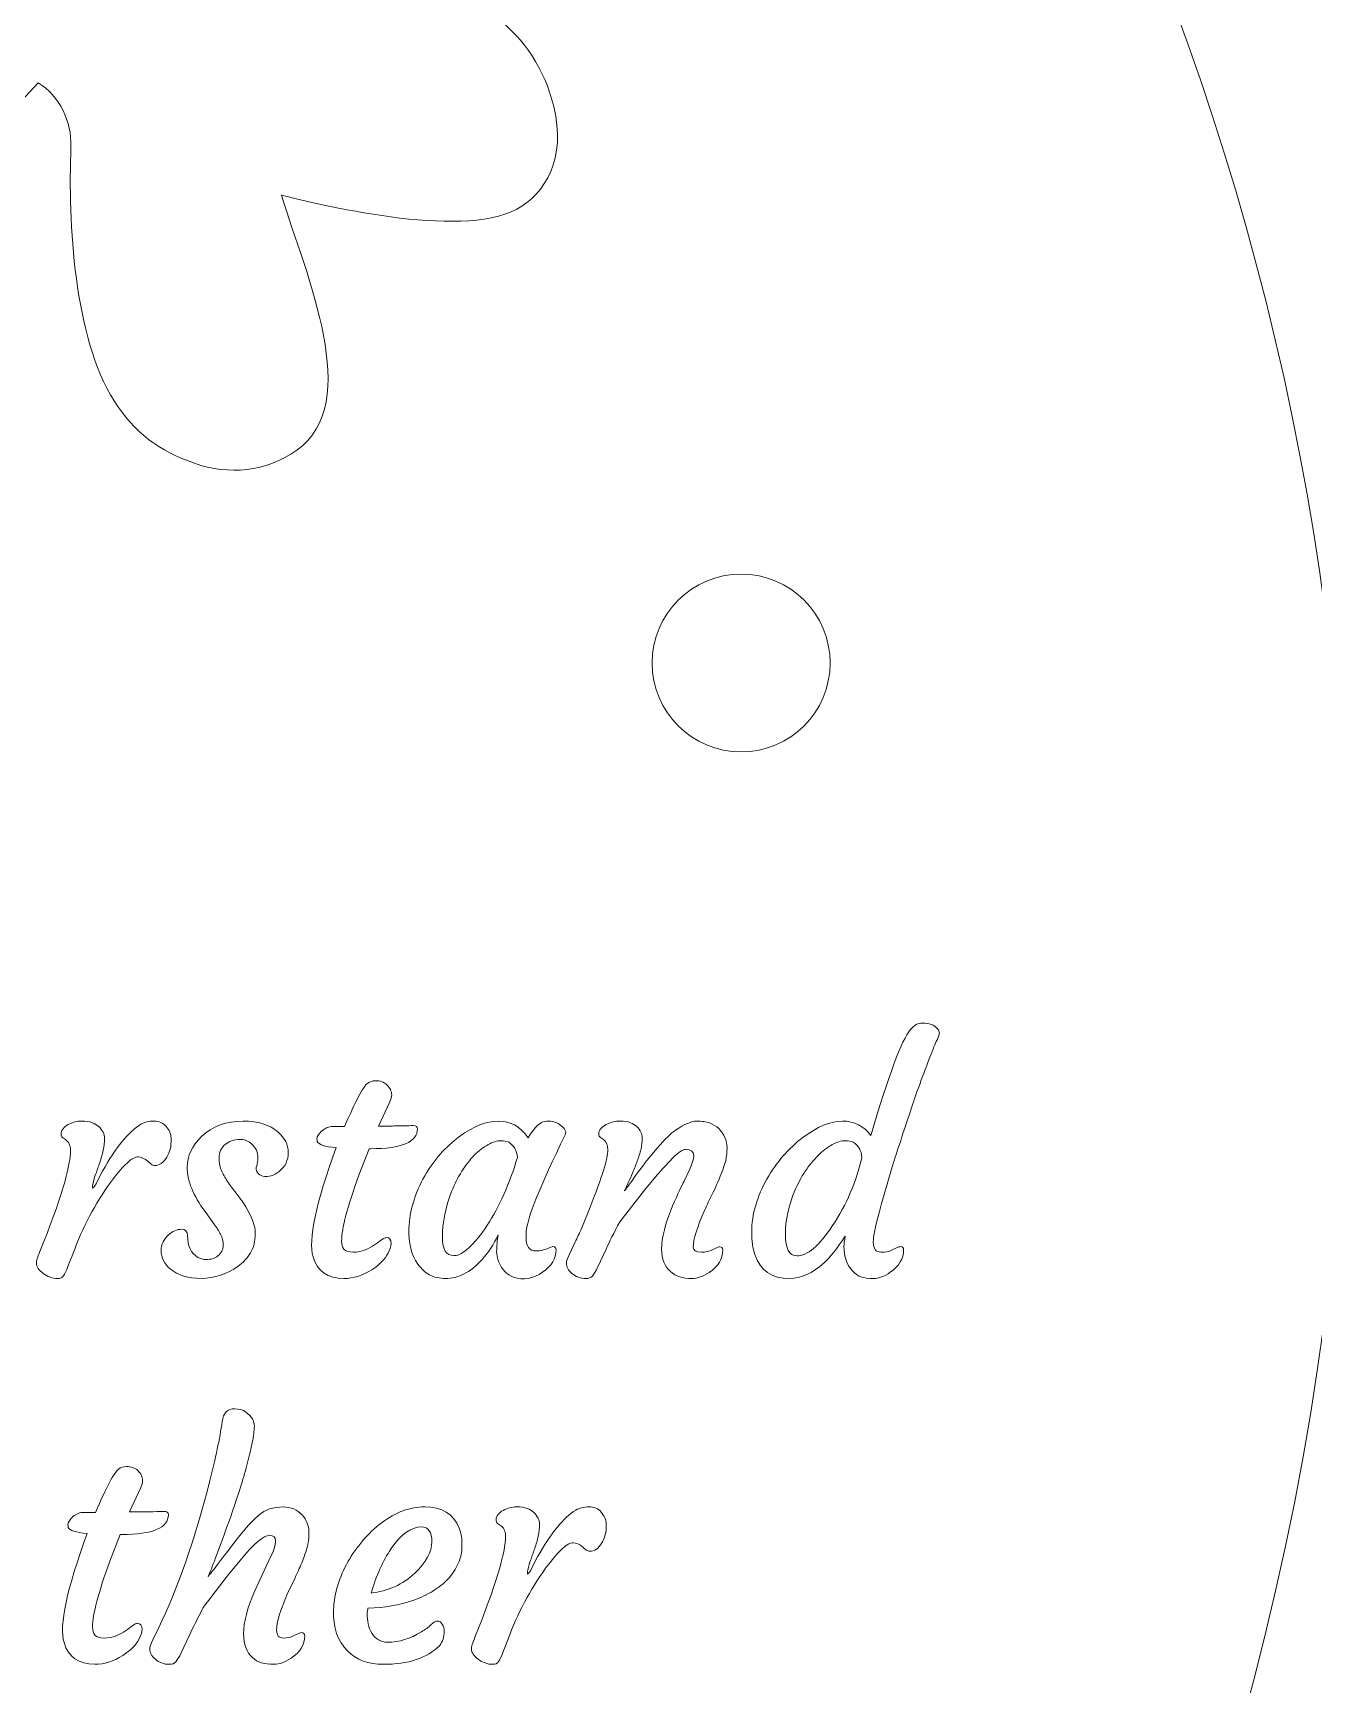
# Model space of a CAD drawing. Header units: inches. Extents: x -160 to 752, y 28 to 782.
# Drawn here: x 423.1 to 504.7, y 391.7 to 496.9 of the extents above; entities that cross this region are included whole.
import ezdxf

# ---------------------------------------------------------------- set-up
doc = ezdxf.new("R2010")
doc.units = ezdxf.units.IN
doc.header["$MEASUREMENT"] = 0
doc.layers.add('_U+0421_U+043B_U+043E_U+0439 1', color=7, linetype='Continuous')

# ---------------------------------------------------------------- blocks, each defined once
blk = doc.blocks.new('block 2')
at = {"layer": '_U+0421_U+043B_U+043E_U+0439 1', "color": 12, "lineweight": 9, "true_color": 0xe30513}
for points, knots in [([(305.09, 27.81), (184.24, 132.09), (55.29, 227.61), (-54.65, 344.61), (-130.38, 432.04), (-160.47, 554.53), (-106.38, 659.79), (-61.65, 746.82), (0.67, 769.94), (55.4, 761.15), (152.47, 745.58), (244.36, 626.03), (305, 559.17), (383.27, 640.56), (469.58, 781.89), (597.36, 753.44), (657.3, 740.1), (700.3, 699.79), (723.45, 645.65), (746.6, 591.54), (751.52, 539.49), (735.49, 482.62), (690.02, 321.27), (429.51, 136.47), (305.09, 27.81), (305.09, 27.81), (305.09, 27.81), (305.09, 27.81)], [0, 0, 0, 0, 1, 1, 1, 2, 2, 2, 3, 3, 3, 4, 4, 4, 5, 5, 5, 6, 6, 6, 7, 7, 7, 8, 8, 8, 9, 9, 9, 9]), ([(579.12, 671.93), (563.35, 665.62), (547.38, 659.03), (531.38, 646.39), (532.3, 644.66), (534.52, 644.38), (535.19, 644.39), (539.12, 644.46), (542.59, 643.97), (545.98, 643.63), (550.52, 642.98), (554.61, 640.09), (555.73, 635.53), (556.65, 631.76), (555.39, 629.45), (553.52, 628.29), (550.2, 626.23), (541.8, 629.26), (538.06, 630.66), (539.03, 625.35), (541.65, 616.89), (537.08, 614.42), (534.94, 613.26), (532.6, 613.35), (530.5, 614.37), (528.4, 615.39), (526.9, 616.82), (525.9, 618.95), (523.85, 623.29), (524.35, 630.52), (525.12, 635.36), (525.37, 636.92), (524.81, 638.65), (523.55, 639.64), (517.37, 633.8), (510.59, 626.3), (504.32, 617.9), (480.88, 586.49), (456.69, 534.63), (430.41, 501.71), (431.53, 500.11), (433.73, 499.78), (434.4, 499.87), (438.28, 500.41), (441.79, 500.35), (445.2, 500.42), (449.79, 500.32), (454.19, 497.95), (455.85, 493.55), (457.22, 489.92), (456.25, 487.47), (454.53, 486.1), (451.49, 483.65), (442.78, 485.65), (438.9, 486.59), (440.51, 481.43), (444.12, 473.35), (439.89, 470.35), (437.9, 468.94), (435.57, 468.75), (433.36, 469.51), (431.15, 470.26), (429.49, 471.5), (428.24, 473.49), (425.68, 477.56), (425.31, 484.79), (425.49, 489.69), (425.55, 491.26), (424.78, 492.92), (423.41, 493.75), (394.21, 462), (361.88, 456.55), (326.54, 457.86), (291.19, 459.16), (252.36, 466.43), (220.23, 490.95), (188.11, 515.47), (162.7, 557.24), (136.22, 588.28), (114.09, 614.22), (90.28, 633.24), (69, 643.8), (67.84, 642.22), (68.55, 640.1), (68.85, 639.5), (70.61, 635.99), (71.68, 632.65), (72.83, 629.44), (74.21, 625.07), (73.38, 620.13), (69.75, 617.15), (66.75, 614.69), (64.12, 614.83), (62.26, 616.01), (58.97, 618.11), (58.07, 626.99), (57.71, 630.97), (53.34, 627.79), (46.86, 621.78), (42.65, 624.83), (40.68, 626.26), (39.75, 628.4), (39.76, 630.74), (39.77, 633.07), (40.41, 635.05), (41.89, 636.87), (44.92, 640.59), (51.66, 643.27), (56.35, 644.67), (57.86, 645.12), (59.18, 646.38), (59.53, 647.94), (34.92, 656.84), (11.32, 654.93), (-10.35, 652.42)], [0, 0, 0, 0, 1, 1, 1, 2, 2, 2, 3, 3, 3, 4, 4, 4, 5, 5, 5, 6, 6, 6, 7, 7, 7, 8, 8, 8, 9, 9, 9, 10, 10, 10, 11, 11, 11, 12, 12, 12, 13, 13, 13, 14, 14, 14, 15, 15, 15, 16, 16, 16, 17, 17, 17, 18, 18, 18, 19, 19, 19, 20, 20, 20, 21, 21, 21, 22, 22, 22, 23, 23, 23, 24, 24, 24, 25, 25, 25, 26, 26, 26, 27, 27, 27, 28, 28, 28, 29, 29, 29, 30, 30, 30, 31, 31, 31, 32, 32, 32, 33, 33, 33, 34, 34, 34, 35, 35, 35, 36, 36, 36, 37, 37, 37, 38, 38, 38, 38]), ([(368.44, 630.97), (378.34, 624.63), (388.24, 618.29), (397.96, 611.69), (397.25, 610.26), (396.1, 609.49), (394.53, 609.41), (389.64, 609.17), (382.46, 608.18), (378.63, 605.28), (376.76, 603.87), (375.66, 602.11), (375.1, 599.84), (374.53, 597.57), (374.92, 595.27), (376.5, 593.41), (379.85, 589.45), (387.59, 593.74), (392.59, 595.78), (391.99, 591.84), (390.75, 582.99), (393.44, 580.17), (394.96, 578.58), (397.49, 577.82), (400.99, 579.5), (405.22, 581.53), (407.2, 586.12), (406.91, 590.7), (406.55, 594.08), (406.31, 597.58), (405.44, 601.41), (405.29, 602.07), (405.11, 604.3), (406.61, 605.55), (430.89, 588.41), (453.35, 569.48), (471.76, 543.66), (499.53, 504.69), (517.31, 450.95), (500.06, 389.01), (482.8, 327.07), (430.6, 256.9), (406.61, 207.43), (393.54, 180.48), (391.14, 191.77), (388.23, 141.24)], [0, 0, 0, 0, 1, 1, 1, 2, 2, 2, 3, 3, 3, 4, 4, 4, 5, 5, 5, 6, 6, 6, 7, 7, 7, 8, 8, 8, 9, 9, 9, 10, 10, 10, 11, 11, 11, 12, 12, 12, 13, 13, 13, 14, 14, 14, 15, 15, 15, 15]), ([(734.6, 615.17), (715.07, 606.43), (695.54, 597.69), (677.91, 587.38), (678.45, 585.5), (680.71, 584.45), (681.37, 584.32), (685.22, 583.56), (688.52, 582.36), (691.76, 581.32), (696.07, 579.73), (699.46, 576.06), (699.6, 571.37), (699.72, 567.49), (698, 565.49), (695.93, 564.74), (692.26, 563.42), (684.68, 568.14), (681.31, 570.29), (681.15, 564.89), (681.95, 556.08), (676.96, 554.61), (674.63, 553.93), (672.36, 554.5), (670.52, 555.94), (668.67, 557.37), (667.5, 559.08), (666.97, 561.37), (665.87, 566.05), (667.87, 573.01), (669.63, 577.58), (670.2, 579.05), (670.01, 580.87), (668.99, 582.1), (655.04, 573.1), (642.52, 562.61), (632.67, 550.23), (610.05, 521.8), (601.03, 481.69), (582.53, 450.13), (581.07, 450.78), (580.09, 452.32), (579.94, 453.89), (579.48, 458.76), (578.17, 465.89), (575.1, 469.59), (573.61, 471.4), (571.79, 472.41), (569.51, 472.87), (567.22, 473.34), (564.93, 472.84), (563.15, 471.19), (559.34, 467.65), (563.97, 460.12), (566.24, 455.22), (562.27, 455.64), (553.38, 456.48), (550.68, 453.66), (549.16, 452.08), (548.51, 449.52), (550.34, 446.1), (552.56, 441.96), (557.24, 440.18), (561.8, 440.68), (565.17, 441.19), (568.65, 441.59), (572.44, 442.63), (573.09, 442.81), (575.4, 442.79), (576.72, 441.35), (555.97, 411.27), (524.71, 390.15), (493.44, 369.02)], [0, 0, 0, 0, 1, 1, 1, 2, 2, 2, 3, 3, 3, 4, 4, 4, 5, 5, 5, 6, 6, 6, 7, 7, 7, 8, 8, 8, 9, 9, 9, 10, 10, 10, 11, 11, 11, 12, 12, 12, 13, 13, 13, 14, 14, 14, 15, 15, 15, 16, 16, 16, 17, 17, 17, 18, 18, 18, 19, 19, 19, 20, 20, 20, 21, 21, 21, 22, 22, 22, 23, 23, 23, 24, 24, 24, 24]), ([(-133.18, 526.04), (-108.39, 533.44), (-83.6, 540.85), (-55.47, 535.1), (-54.61, 536.86), (-55.84, 539.06), (-56.24, 539.6), (-58.58, 542.75), (-60.21, 545.86), (-61.91, 548.81), (-64.03, 552.88), (-64.07, 557.88), (-61.02, 561.45), (-58.5, 564.4), (-55.88, 564.72), (-53.85, 563.88), (-50.24, 562.39), (-47.8, 553.8), (-46.76, 549.95), (-43.01, 553.84), (-37.67, 560.89), (-33, 558.62), (-30.8, 557.56), (-29.51, 555.61), (-29.12, 553.31), (-28.72, 551.01), (-29.01, 548.95), (-30.14, 546.9), (-32.48, 542.7), (-38.64, 538.89), (-43.02, 536.7), (-44.43, 535.99), (-45.61, 534.2), (-45.68, 532.6), (-43.53, 531.93), (-41.35, 531.19), (-39.15, 530.35), (-4.07, 517.06), (36.62, 481.68), (67.42, 458.65), (98.21, 435.62), (119.11, 424.94), (144.76, 406.58), (170.42, 388.23), (200.83, 362.19), (232.92, 357.15), (265.02, 352.1), (298.81, 368.05), (336.18, 364.29), (362.16, 361.67), (390.05, 349.49), (418.01, 335.27), (417.56, 333.74), (416.16, 332.58), (414.62, 332.23), (409.84, 331.15), (402.94, 328.94), (399.66, 325.43), (398.06, 323.72), (397.29, 321.79), (397.12, 319.46), (396.95, 317.13), (397.73, 314.93), (399.6, 313.37), (403.59, 310.04), (410.47, 315.6), (415.05, 318.47), (415.14, 314.48), (415.43, 305.55), (418.57, 303.23), (420.34, 301.93), (422.95, 301.61), (426.11, 303.86), (429.94, 306.59), (431.11, 311.46), (430.03, 315.92), (429.09, 319.19), (428.26, 322.6), (426.74, 326.22), (426.48, 326.84), (425.92, 329.01), (427.18, 330.5), (436.29, 325.75), (445.6, 320.79), (454.68, 316.03), (470.92, 307.53), (487.23, 299.46), (503.26, 291.59), (502.8, 290.06), (501.4, 288.89), (499.86, 288.55), (495.08, 287.47), (488.18, 285.26), (484.9, 281.75), (483.3, 280.03), (482.53, 278.11), (482.36, 275.78), (482.19, 273.45), (482.97, 271.25), (484.84, 269.68), (488.83, 266.36), (495.71, 271.91), (500.29, 274.79), (500.38, 270.79), (500.67, 261.87), (503.81, 259.55), (505.58, 258.24), (508.2, 257.93), (511.36, 260.18), (515.18, 262.91), (516.35, 267.77), (515.27, 272.23), (514.33, 275.51), (513.5, 278.92), (511.98, 282.54), (511.72, 283.16), (511.3, 285.41), (512.56, 286.9), (532.97, 276.97), (553.26, 267.38), (573.56, 257.79)], [0, 0, 0, 0, 1, 1, 1, 2, 2, 2, 3, 3, 3, 4, 4, 4, 5, 5, 5, 6, 6, 6, 7, 7, 7, 8, 8, 8, 9, 9, 9, 10, 10, 10, 11, 11, 11, 12, 12, 12, 13, 13, 13, 14, 14, 14, 15, 15, 15, 16, 16, 16, 17, 17, 17, 18, 18, 18, 19, 19, 19, 20, 20, 20, 21, 21, 21, 22, 22, 22, 23, 23, 23, 24, 24, 24, 25, 25, 25, 26, 26, 26, 27, 27, 27, 28, 28, 28, 29, 29, 29, 30, 30, 30, 31, 31, 31, 32, 32, 32, 33, 33, 33, 34, 34, 34, 35, 35, 35, 36, 36, 36, 37, 37, 37, 38, 38, 38, 39, 39, 39, 40, 40, 40, 40]), ([(468.2, 462.45), (471.34, 462.45), (473.87, 459.92), (473.87, 456.79), (473.87, 453.65), (471.34, 451.12), (468.2, 451.12), (465.07, 451.12), (462.53, 453.65), (462.53, 456.79), (462.53, 459.92), (465.07, 462.45), (468.2, 462.45), (468.2, 462.45), (468.2, 462.45), (468.2, 462.45)], [0, 0, 0, 0, 1, 1, 1, 2, 2, 2, 3, 3, 3, 4, 4, 4, 5, 5, 5, 5])]:
    blk.add_open_spline(points, degree=3, knots=knots, dxfattribs=at)
at = {"layer": '_U+0421_U+043B_U+043E_U+0439 1', "lineweight": 0}
for points, knots in [([(478.35, 419.6), (478.49, 419.6), (478.55, 419.53), (478.55, 419.39), (478.55, 418.84), (478.27, 418.37), (477.7, 417.97), (477.32, 417.7), (476.96, 417.57), (476.63, 417.57), (476.29, 417.57), (476.03, 417.6), (475.83, 417.68), (475.63, 417.76), (475.45, 417.88), (475.29, 418.05), (474.93, 418.43), (474.75, 418.96), (474.75, 419.63), (474.75, 419.77), (474.78, 419.98), (474.83, 420.27), (474.31, 419.47), (473.87, 418.91), (473.49, 418.58), (472.75, 417.9), (472.01, 417.57), (471.29, 417.57), (470.16, 417.57), (469.42, 418.08), (469.07, 419.1), (468.94, 419.48), (468.87, 419.95), (468.87, 420.52), (468.87, 421.09), (468.96, 421.67), (469.13, 422.25), (469.31, 422.83), (469.54, 423.39), (469.84, 423.91), (470.14, 424.44), (470.48, 424.93), (470.88, 425.38), (471.27, 425.83), (471.69, 426.22), (472.12, 426.55), (473.06, 427.25), (473.9, 427.6), (474.66, 427.6), (475.41, 427.6), (476.02, 427.29), (476.47, 426.68), (477.58, 430.49), (478.42, 432.75), (478.99, 433.43), (479.22, 433.71), (479.47, 433.85), (479.74, 433.85), (480.17, 433.85), (480.5, 433.73), (480.72, 433.48), (480.8, 433.39), (480.83, 433.31), (480.83, 433.23), (480.83, 433.15), (480.78, 432.99), (480.68, 432.77), (480.57, 432.54), (480.42, 432.18), (480.23, 431.68), (479.66, 430.18), (479.25, 429.07), (479.03, 428.38), (478.44, 426.59), (478.04, 425.36), (477.83, 424.69), (477.83, 424.69), (477.31, 422.92), (477.31, 422.92), (476.85, 421.33), (476.62, 420.33), (476.62, 419.9), (476.62, 419.47), (476.78, 419.25), (477.1, 419.25), (477.38, 419.25), (477.61, 419.29), (477.79, 419.37), (477.79, 419.37), (478.15, 419.54), (478.15, 419.54), (478.22, 419.58), (478.29, 419.6), (478.35, 419.6), (478.35, 419.6), (478.35, 419.6), (478.35, 419.6)], [0, 0, 0, 0, 1, 1, 1, 2, 2, 2, 3, 3, 3, 4, 4, 4, 5, 5, 5, 6, 6, 6, 7, 7, 7, 8, 8, 8, 9, 9, 9, 10, 10, 10, 11, 11, 11, 12, 12, 12, 13, 13, 13, 14, 14, 14, 15, 15, 15, 16, 16, 16, 17, 17, 17, 18, 18, 18, 19, 19, 19, 20, 20, 20, 21, 21, 21, 22, 22, 22, 23, 23, 23, 24, 24, 24, 25, 25, 25, 26, 26, 26, 27, 27, 27, 28, 28, 28, 29, 29, 29, 30, 30, 30, 31, 31, 31, 32, 32, 32, 32]), ([(445.61, 420.18), (445.8, 420.18), (445.89, 420.05), (445.89, 419.8), (445.89, 419.59), (445.82, 419.39), (445.7, 419.19), (445.53, 418.82), (445.18, 418.47), (444.66, 418.13), (444.07, 417.75), (443.48, 417.57), (442.88, 417.57), (441.85, 417.57), (441.2, 418.03), (440.92, 418.95), (440.6, 420.04), (441.09, 422.37), (442.4, 425.91), (441.66, 425.97), (441.26, 426.1), (441.19, 426.3), (441.18, 426.35), (441.17, 426.41), (441.17, 426.48), (441.17, 426.55), (441.2, 426.63), (441.26, 426.72), (441.32, 426.81), (441.4, 426.89), (441.49, 426.98), (441.72, 427.16), (441.94, 427.26), (442.17, 427.26), (442.17, 427.26), (442.93, 427.26), (442.93, 427.26), (443.62, 428.87), (444.12, 429.8), (444.41, 430.02), (444.55, 430.12), (444.71, 430.17), (444.88, 430.17), (445.05, 430.17), (445.2, 430.15), (445.31, 430.11), (445.43, 430.06), (445.53, 430), (445.62, 429.91), (445.82, 429.72), (445.93, 429.51), (445.93, 429.27), (445.93, 429.14), (445.89, 429), (445.81, 428.83), (445.81, 428.83), (445.1, 427.28), (445.1, 427.28), (445.1, 427.28), (445.33, 427.28), (445.33, 427.28), (445.73, 427.28), (446.05, 427.29), (446.29, 427.29), (446.29, 427.29), (446.48, 427.29), (446.84, 427.3), (446.96, 427.31), (447.12, 427.31), (447.3, 427.31), (447.48, 427.31), (447.57, 427.25), (447.57, 427.11), (447.57, 426.27), (446.57, 425.84), (444.58, 425.84), (444.58, 425.84), (444.5, 425.84), (444.5, 425.84), (444.5, 425.84), (443.84, 424.15), (443.84, 424.15), (443.11, 422.16), (442.74, 420.76), (442.74, 419.96), (442.74, 419.73), (442.79, 419.56), (442.89, 419.44), (442.99, 419.31), (443.19, 419.25), (443.47, 419.25), (443.75, 419.25), (444.01, 419.29), (444.24, 419.39), (444.47, 419.49), (444.67, 419.59), (444.84, 419.71), (445.01, 419.83), (445.16, 419.94), (445.29, 420.04), (445.41, 420.13), (445.52, 420.18), (445.61, 420.18), (445.61, 420.18), (445.61, 420.18), (445.61, 420.18)], [0, 0, 0, 0, 1, 1, 1, 2, 2, 2, 3, 3, 3, 4, 4, 4, 5, 5, 5, 6, 6, 6, 7, 7, 7, 8, 8, 8, 9, 9, 9, 10, 10, 10, 11, 11, 11, 12, 12, 12, 13, 13, 13, 14, 14, 14, 15, 15, 15, 16, 16, 16, 17, 17, 17, 18, 18, 18, 19, 19, 19, 20, 20, 20, 21, 21, 21, 22, 22, 22, 23, 23, 23, 24, 24, 24, 25, 25, 25, 26, 26, 26, 27, 27, 27, 28, 28, 28, 29, 29, 29, 30, 30, 30, 31, 31, 31, 32, 32, 32, 33, 33, 33, 34, 34, 34, 35, 35, 35, 35]), ([(423.72, 417.89), (423.59, 417.99), (423.49, 418.09), (423.41, 418.21), (423.33, 418.33), (423.29, 418.44), (423.29, 418.52), (423.28, 418.61), (423.3, 418.71), (423.34, 418.84), (423.38, 418.96), (423.44, 419.11), (423.51, 419.29), (424.81, 422.51), (425.47, 424.67), (425.47, 425.77), (425.45, 426.07), (425.34, 426.29), (425.15, 426.42), (425.15, 426.42), (424.96, 426.55), (424.96, 426.55), (424.9, 426.6), (424.87, 426.68), (424.87, 426.79), (424.86, 426.9), (424.9, 427.01), (424.99, 427.11), (425.07, 427.21), (425.18, 427.3), (425.31, 427.38), (425.59, 427.53), (425.87, 427.6), (426.16, 427.6), (426.45, 427.6), (426.68, 427.57), (426.84, 427.5), (427.01, 427.44), (427.15, 427.35), (427.26, 427.25), (427.51, 427.02), (427.63, 426.77), (427.63, 426.51), (427.63, 426.26), (427.61, 426), (427.55, 425.74), (427.49, 425.48), (427.41, 425.22), (427.33, 424.96), (427.25, 424.71), (427.16, 424.47), (427.08, 424.24), (427, 424.02), (426.94, 423.85), (426.92, 423.74), (426.87, 423.52), (426.85, 423.37), (426.86, 423.32), (427.01, 423.45), (427.11, 423.58), (427.14, 423.71), (427.14, 423.71), (427.51, 424.42), (427.51, 424.42), (428.34, 425.92), (429.16, 426.91), (429.95, 427.4), (430.18, 427.53), (430.46, 427.6), (430.78, 427.6), (431.1, 427.6), (431.37, 427.49), (431.56, 427.26), (431.76, 427.03), (431.87, 426.78), (431.87, 426.51), (431.88, 426.23), (431.87, 426), (431.82, 425.82), (431.77, 425.64), (431.7, 425.47), (431.6, 425.31), (431.39, 424.95), (431.13, 424.77), (430.84, 424.77), (430.75, 424.77), (430.68, 424.8), (430.6, 424.85), (430.6, 424.85), (430.39, 425.04), (430.39, 425.04), (430.18, 425.22), (429.98, 425.32), (429.78, 425.32), (429.59, 425.32), (429.35, 425.19), (429.07, 424.93), (428.79, 424.68), (428.51, 424.35), (428.2, 423.94), (427.19, 422.6), (426.37, 421.11), (425.73, 419.45), (425.73, 419.45), (425.3, 418.33), (425.3, 418.33), (425.2, 418.06), (425.1, 417.86), (425.01, 417.74), (424.93, 417.63), (424.81, 417.57), (424.64, 417.57), (424.48, 417.57), (424.32, 417.6), (424.16, 417.66), (423.99, 417.72), (423.85, 417.8), (423.72, 417.89), (423.72, 417.89), (423.72, 417.89), (423.72, 417.89)], [0, 0, 0, 0, 1, 1, 1, 2, 2, 2, 3, 3, 3, 4, 4, 4, 5, 5, 5, 6, 6, 6, 7, 7, 7, 8, 8, 8, 9, 9, 9, 10, 10, 10, 11, 11, 11, 12, 12, 12, 13, 13, 13, 14, 14, 14, 15, 15, 15, 16, 16, 16, 17, 17, 17, 18, 18, 18, 19, 19, 19, 20, 20, 20, 21, 21, 21, 22, 22, 22, 23, 23, 23, 24, 24, 24, 25, 25, 25, 26, 26, 26, 27, 27, 27, 28, 28, 28, 29, 29, 29, 30, 30, 30, 31, 31, 31, 32, 32, 32, 33, 33, 33, 34, 34, 34, 35, 35, 35, 36, 36, 36, 37, 37, 37, 38, 38, 38, 39, 39, 39, 40, 40, 40, 40]), ([(431.24, 419.35), (431.24, 419.55), (431.28, 419.73), (431.37, 419.9), (431.45, 420.07), (431.56, 420.22), (431.69, 420.33), (431.96, 420.58), (432.24, 420.71), (432.53, 420.71), (432.79, 420.71), (432.92, 420.58), (432.92, 420.31), (432.92, 419.64), (433.14, 419.18), (433.58, 418.92), (433.74, 418.83), (433.91, 418.78), (434.08, 418.78), (434.25, 418.78), (434.4, 418.8), (434.52, 418.83), (434.64, 418.87), (434.76, 418.93), (434.86, 419.02), (435.09, 419.2), (435.2, 419.42), (435.2, 419.68), (435.2, 419.93), (435.15, 420.17), (435.03, 420.39), (434.91, 420.6), (434.77, 420.83), (434.6, 421.06), (434.6, 421.06), (434.05, 421.83), (434.05, 421.83), (433.28, 422.85), (432.9, 423.8), (432.9, 424.66), (432.9, 425.38), (433.2, 426.03), (433.81, 426.61), (434.5, 427.27), (435.39, 427.6), (436.47, 427.6), (437.42, 427.6), (438.16, 427.37), (438.69, 426.9), (439.12, 426.52), (439.34, 426.09), (439.34, 425.6), (439.34, 425.1), (439.15, 424.7), (438.76, 424.39), (438.42, 424.13), (438.07, 424.02), (437.73, 424.1), (437.57, 424.13), (437.46, 424.21), (437.37, 424.33), (437.29, 424.46), (437.27, 424.6), (437.33, 424.76), (437.37, 424.92), (437.4, 425.09), (437.4, 425.26), (437.4, 425.43), (437.37, 425.59), (437.31, 425.74), (437.24, 425.89), (437.15, 426.01), (437.05, 426.11), (436.82, 426.32), (436.59, 426.43), (436.34, 426.43), (436.09, 426.43), (435.89, 426.4), (435.73, 426.35), (435.57, 426.29), (435.43, 426.21), (435.31, 426.11), (435.06, 425.88), (434.93, 425.6), (434.93, 425.26), (434.93, 424.93), (434.99, 424.64), (435.11, 424.39), (435.22, 424.15), (435.37, 423.91), (435.53, 423.66), (435.7, 423.42), (435.89, 423.17), (436.09, 422.92), (436.28, 422.67), (436.47, 422.41), (436.63, 422.14), (437.04, 421.49), (437.24, 420.92), (437.24, 420.43), (437.24, 419.94), (437.13, 419.53), (436.93, 419.2), (436.73, 418.87), (436.46, 418.59), (436.14, 418.35), (435.44, 417.84), (434.65, 417.58), (433.79, 417.58), (432.97, 417.58), (432.31, 417.77), (431.83, 418.17), (431.44, 418.5), (431.24, 418.9), (431.24, 419.35), (431.24, 419.35), (431.24, 419.35), (431.24, 419.35)], [0, 0, 0, 0, 1, 1, 1, 2, 2, 2, 3, 3, 3, 4, 4, 4, 5, 5, 5, 6, 6, 6, 7, 7, 7, 8, 8, 8, 9, 9, 9, 10, 10, 10, 11, 11, 11, 12, 12, 12, 13, 13, 13, 14, 14, 14, 15, 15, 15, 16, 16, 16, 17, 17, 17, 18, 18, 18, 19, 19, 19, 20, 20, 20, 21, 21, 21, 22, 22, 22, 23, 23, 23, 24, 24, 24, 25, 25, 25, 26, 26, 26, 27, 27, 27, 28, 28, 28, 29, 29, 29, 30, 30, 30, 31, 31, 31, 32, 32, 32, 33, 33, 33, 34, 34, 34, 35, 35, 35, 36, 36, 36, 37, 37, 37, 38, 38, 38, 39, 39, 39, 39]), ([(454.49, 420.22), (454.49, 419.63), (454.7, 419.33), (455.12, 419.33), (455.4, 419.33), (455.64, 419.38), (455.83, 419.47), (456.02, 419.56), (456.15, 419.6), (456.21, 419.6), (456.34, 419.6), (456.41, 419.53), (456.41, 419.39), (456.41, 418.84), (456.13, 418.37), (455.55, 417.97), (454.94, 417.55), (454.32, 417.45), (453.69, 417.66), (453.27, 417.81), (452.96, 418.13), (452.76, 418.61), (452.67, 418.86), (452.62, 419.09), (452.62, 419.29), (452.62, 419.63), (452.65, 419.98), (452.72, 420.35), (452.12, 419.13), (451.38, 418.29), (450.5, 417.84), (450.14, 417.66), (449.77, 417.57), (449.37, 417.57), (448.98, 417.57), (448.63, 417.65), (448.34, 417.81), (448.05, 417.97), (447.8, 418.2), (447.6, 418.49), (447.18, 419.09), (446.99, 419.85), (447.03, 420.75), (447.07, 421.89), (447.41, 423.01), (448.04, 424.11), (448.62, 425.13), (449.36, 425.96), (450.25, 426.61), (451.14, 427.27), (451.97, 427.6), (452.74, 427.6), (453.52, 427.6), (454.14, 427.25), (454.62, 426.53), (455.06, 427.25), (455.45, 427.6), (455.79, 427.6), (456.15, 427.6), (456.43, 427.53), (456.61, 427.4), (456.97, 427.14), (457.09, 426.92), (456.99, 426.73), (455.38, 423.44), (454.56, 421.39), (454.51, 420.58), (454.5, 420.47), (454.49, 420.34), (454.49, 420.22), (454.49, 420.22), (454.49, 420.22), (454.49, 420.22)], [0, 0, 0, 0, 1, 1, 1, 2, 2, 2, 3, 3, 3, 4, 4, 4, 5, 5, 5, 6, 6, 6, 7, 7, 7, 8, 8, 8, 9, 9, 9, 10, 10, 10, 11, 11, 11, 12, 12, 12, 13, 13, 13, 14, 14, 14, 15, 15, 15, 16, 16, 16, 17, 17, 17, 18, 18, 18, 19, 19, 19, 20, 20, 20, 21, 21, 21, 22, 22, 22, 23, 23, 23, 24, 24, 24, 24]), ([(464.65, 425.79), (464.45, 425.79), (464.17, 425.59), (463.81, 425.21), (463.44, 424.83), (463.12, 424.49), (462.85, 424.17), (462.85, 424.17), (462.04, 423.19), (462.04, 423.19), (462.04, 423.19), (460.46, 421.19), (460.46, 421.19), (460.09, 420.48), (459.8, 419.9), (459.59, 419.43), (459.59, 419.43), (459.07, 418.31), (459.07, 418.31), (458.94, 418.04), (458.82, 417.85), (458.72, 417.73), (458.62, 417.62), (458.49, 417.57), (458.32, 417.57), (458.15, 417.57), (457.99, 417.6), (457.83, 417.66), (457.67, 417.72), (457.53, 417.8), (457.42, 417.89), (457.18, 418.1), (457.06, 418.32), (457.06, 418.56), (457.06, 418.66), (457.13, 418.85), (457.27, 419.13), (457.27, 419.13), (457.63, 419.91), (457.63, 419.91), (457.75, 420.14), (457.88, 420.43), (458.04, 420.79), (458.04, 420.79), (458.57, 422.11), (458.57, 422.11), (459.33, 424), (459.71, 425.22), (459.71, 425.77), (459.71, 426.06), (459.61, 426.28), (459.42, 426.42), (459.42, 426.42), (459.23, 426.55), (459.23, 426.55), (459.16, 426.6), (459.13, 426.68), (459.13, 426.79), (459.13, 426.9), (459.17, 427.01), (459.26, 427.11), (459.35, 427.21), (459.46, 427.3), (459.6, 427.38), (459.89, 427.53), (460.18, 427.6), (460.47, 427.6), (460.76, 427.6), (460.99, 427.57), (461.15, 427.5), (461.31, 427.44), (461.44, 427.35), (461.55, 427.25), (461.79, 427.02), (461.9, 426.79), (461.9, 426.54), (461.9, 426.3), (461.87, 426.06), (461.82, 425.81), (461.75, 425.56), (461.68, 425.32), (461.58, 425.06), (461.49, 424.81), (461.39, 424.56), (461.29, 424.32), (461.19, 424.07), (461.09, 423.86), (461.01, 423.68), (461.01, 423.68), (460.82, 423.27), (460.82, 423.27), (460.77, 423.17), (460.76, 423.14), (460.78, 423.17), (461.49, 424.16), (461.96, 424.79), (462.18, 425.08), (462.18, 425.08), (462.85, 425.88), (462.85, 425.88), (463.35, 426.46), (463.74, 426.84), (464.02, 427.02), (464.59, 427.41), (465.03, 427.6), (465.36, 427.6), (465.69, 427.6), (465.96, 427.56), (466.19, 427.48), (466.41, 427.39), (466.61, 427.28), (466.77, 427.12), (467.12, 426.79), (467.3, 426.38), (467.3, 425.87), (467.3, 425.37), (467.19, 424.84), (466.95, 424.29), (466.73, 423.74), (466.53, 423.29), (466.36, 422.95), (466.19, 422.6), (466.02, 422.26), (465.87, 421.91), (465.39, 420.84), (465.15, 420.06), (465.15, 419.57), (465.15, 419.36), (465.32, 419.25), (465.67, 419.25), (465.94, 419.25), (466.18, 419.3), (466.4, 419.42), (466.62, 419.53), (466.77, 419.59), (466.83, 419.59), (466.96, 419.59), (467.03, 419.52), (467.03, 419.39), (467.03, 418.82), (466.74, 418.34), (466.16, 417.96), (465.77, 417.7), (465.41, 417.57), (465.08, 417.57), (464.76, 417.57), (464.49, 417.6), (464.27, 417.67), (464.06, 417.74), (463.87, 417.86), (463.7, 418.01), (463.32, 418.35), (463.13, 418.82), (463.13, 419.43), (463.13, 420.17), (463.37, 421.1), (463.83, 422.21), (464.18, 422.98), (464.41, 423.5), (464.56, 423.78), (464.56, 423.78), (464.88, 424.46), (464.88, 424.46), (465.08, 424.87), (465.18, 425.19), (465.18, 425.43), (465.18, 425.67), (465, 425.79), (464.65, 425.79), (464.65, 425.79), (464.65, 425.79), (464.65, 425.79)], [0, 0, 0, 0, 1, 1, 1, 2, 2, 2, 3, 3, 3, 4, 4, 4, 5, 5, 5, 6, 6, 6, 7, 7, 7, 8, 8, 8, 9, 9, 9, 10, 10, 10, 11, 11, 11, 12, 12, 12, 13, 13, 13, 14, 14, 14, 15, 15, 15, 16, 16, 16, 17, 17, 17, 18, 18, 18, 19, 19, 19, 20, 20, 20, 21, 21, 21, 22, 22, 22, 23, 23, 23, 24, 24, 24, 25, 25, 25, 26, 26, 26, 27, 27, 27, 28, 28, 28, 29, 29, 29, 30, 30, 30, 31, 31, 31, 32, 32, 32, 33, 33, 33, 34, 34, 34, 35, 35, 35, 36, 36, 36, 37, 37, 37, 38, 38, 38, 39, 39, 39, 40, 40, 40, 41, 41, 41, 42, 42, 42, 43, 43, 43, 44, 44, 44, 45, 45, 45, 46, 46, 46, 47, 47, 47, 48, 48, 48, 49, 49, 49, 50, 50, 50, 51, 51, 51, 52, 52, 52, 53, 53, 53, 54, 54, 54, 55, 55, 55, 56, 56, 56, 57, 57, 57, 57]), ([(449.16, 420.18), (449.16, 419.41), (449.41, 419.03), (449.9, 419.03), (450.28, 419.03), (450.74, 419.35), (451.29, 419.99), (452.1, 420.93), (452.82, 422.19), (453.43, 423.79), (453.63, 424.29), (453.8, 424.79), (453.94, 425.29), (453.91, 425.72), (453.73, 426.04), (453.39, 426.25), (453.27, 426.32), (453.1, 426.35), (452.87, 426.35), (452.65, 426.35), (452.38, 426.27), (452.08, 426.1), (451.77, 425.93), (451.48, 425.71), (451.19, 425.42), (450.91, 425.13), (450.64, 424.79), (450.4, 424.4), (450.15, 424), (449.93, 423.58), (449.75, 423.12), (449.36, 422.13), (449.16, 421.15), (449.16, 420.18), (449.16, 420.18), (449.16, 420.18), (449.16, 420.18)], [0, 0, 0, 0, 1, 1, 1, 2, 2, 2, 3, 3, 3, 4, 4, 4, 5, 5, 5, 6, 6, 6, 7, 7, 7, 8, 8, 8, 9, 9, 9, 10, 10, 10, 11, 11, 11, 12, 12, 12, 12]), ([(471.76, 419.01), (472.41, 419.01), (473.17, 419.65), (474.02, 420.94), (474.91, 422.27), (475.53, 423.72), (475.89, 425.29), (475.86, 425.72), (475.68, 426.04), (475.34, 426.25), (475.22, 426.32), (475.05, 426.35), (474.81, 426.35), (474.58, 426.35), (474.31, 426.27), (474, 426.1), (473.69, 425.93), (473.39, 425.7), (473.1, 425.41), (472.81, 425.12), (472.53, 424.78), (472.28, 424.4), (472.03, 424.01), (471.81, 423.6), (471.62, 423.17), (471.22, 422.22), (471.02, 421.29), (471.02, 420.38), (471.02, 419.46), (471.26, 419.01), (471.76, 419.01), (471.76, 419.01), (471.76, 419.01), (471.76, 419.01)], [0, 0, 0, 0, 1, 1, 1, 2, 2, 2, 3, 3, 3, 4, 4, 4, 5, 5, 5, 6, 6, 6, 7, 7, 7, 8, 8, 8, 9, 9, 9, 10, 10, 10, 11, 11, 11, 11]), ([(438.14, 401.21), (437.79, 401.21), (437.16, 400.67), (436.25, 399.59), (436.25, 399.59), (435.45, 398.61), (435.45, 398.61), (435.45, 398.61), (433.92, 396.6), (433.92, 396.6), (433.55, 395.9), (433.25, 395.32), (433.04, 394.85), (433.04, 394.85), (432.52, 393.73), (432.52, 393.73), (432.39, 393.46), (432.27, 393.26), (432.17, 393.15), (432.07, 393.04), (431.94, 392.99), (431.77, 392.99), (431.6, 392.99), (431.44, 393.01), (431.28, 393.08), (431.12, 393.14), (430.99, 393.21), (430.87, 393.31), (430.63, 393.52), (430.51, 393.74), (430.51, 393.98), (430.51, 394.08), (430.58, 394.27), (430.71, 394.55), (430.71, 394.55), (431.09, 395.33), (431.09, 395.33), (432.29, 397.79), (433.38, 400.92), (434.35, 404.7), (434.71, 406.1), (434.97, 407.35), (435.13, 408.46), (435.2, 409), (435.46, 409.27), (435.92, 409.27), (436.21, 409.27), (436.45, 409.2), (436.64, 409.06), (437.01, 408.78), (437.19, 408.49), (437.18, 408.17), (437.17, 407.86), (437.12, 407.51), (437.05, 407.12), (436.97, 406.73), (436.87, 406.31), (436.75, 405.85), (436.63, 405.39), (436.49, 404.91), (436.34, 404.4), (435.92, 403.12), (435.6, 402.19), (435.39, 401.62), (434.77, 399.89), (434.38, 398.89), (434.23, 398.59), (434.33, 398.71), (434.45, 398.87), (434.61, 399.06), (435.77, 400.59), (436.49, 401.51), (436.77, 401.81), (437.04, 402.1), (437.28, 402.33), (437.47, 402.49), (437.87, 402.84), (438.38, 403.02), (439.01, 403.02), (439.51, 403.02), (439.92, 402.85), (440.23, 402.51), (440.51, 402.18), (440.66, 401.82), (440.66, 401.44), (440.66, 401.05), (440.62, 400.7), (440.53, 400.39), (440.44, 400.08), (440.33, 399.77), (440.2, 399.45), (440.06, 399.13), (439.91, 398.8), (439.75, 398.46), (439.75, 398.46), (439.28, 397.45), (439.28, 397.45), (438.83, 396.43), (438.6, 395.68), (438.6, 395.18), (438.6, 394.84), (438.74, 394.66), (439.03, 394.66), (439.29, 394.66), (439.54, 394.72), (439.76, 394.84), (439.98, 394.95), (440.12, 395.01), (440.19, 395.01), (440.32, 395.01), (440.39, 394.94), (440.39, 394.81), (440.39, 394.24), (440.1, 393.76), (439.52, 393.38), (439.13, 393.12), (438.77, 392.99), (438.44, 392.99), (438.11, 392.99), (437.84, 393.02), (437.63, 393.09), (437.41, 393.15), (437.22, 393.26), (437.06, 393.42), (436.68, 393.76), (436.49, 394.27), (436.49, 394.94), (436.49, 395.67), (436.73, 396.57), (437.2, 397.67), (437.2, 397.67), (438.24, 399.88), (438.24, 399.88), (438.44, 400.29), (438.53, 400.61), (438.53, 400.85), (438.53, 401.08), (438.4, 401.21), (438.14, 401.21), (438.14, 401.21), (438.14, 401.21), (438.14, 401.21)], [0, 0, 0, 0, 1, 1, 1, 2, 2, 2, 3, 3, 3, 4, 4, 4, 5, 5, 5, 6, 6, 6, 7, 7, 7, 8, 8, 8, 9, 9, 9, 10, 10, 10, 11, 11, 11, 12, 12, 12, 13, 13, 13, 14, 14, 14, 15, 15, 15, 16, 16, 16, 17, 17, 17, 18, 18, 18, 19, 19, 19, 20, 20, 20, 21, 21, 21, 22, 22, 22, 23, 23, 23, 24, 24, 24, 25, 25, 25, 26, 26, 26, 27, 27, 27, 28, 28, 28, 29, 29, 29, 30, 30, 30, 31, 31, 31, 32, 32, 32, 33, 33, 33, 34, 34, 34, 35, 35, 35, 36, 36, 36, 37, 37, 37, 38, 38, 38, 39, 39, 39, 40, 40, 40, 41, 41, 41, 42, 42, 42, 43, 43, 43, 44, 44, 44, 45, 45, 45, 46, 46, 46, 47, 47, 47, 47]), ([(429.74, 395.6), (429.93, 395.6), (430.02, 395.47), (430.02, 395.22), (430.02, 395.01), (429.95, 394.8), (429.83, 394.61), (429.66, 394.24), (429.31, 393.88), (428.79, 393.55), (428.2, 393.17), (427.61, 392.99), (427.01, 392.99), (425.98, 392.99), (425.33, 393.44), (425.05, 394.37), (424.73, 395.46), (425.22, 397.78), (426.53, 401.33), (425.79, 401.39), (425.39, 401.52), (425.32, 401.71), (425.31, 401.77), (425.3, 401.83), (425.3, 401.9), (425.3, 401.97), (425.33, 402.04), (425.39, 402.14), (425.45, 402.22), (425.53, 402.31), (425.62, 402.4), (425.85, 402.58), (426.07, 402.67), (426.3, 402.67), (426.3, 402.67), (427.06, 402.67), (427.06, 402.67), (427.75, 404.29), (428.25, 405.21), (428.54, 405.44), (428.68, 405.54), (428.84, 405.59), (429.01, 405.59), (429.18, 405.59), (429.33, 405.57), (429.44, 405.53), (429.56, 405.48), (429.66, 405.42), (429.75, 405.33), (429.95, 405.14), (430.06, 404.93), (430.06, 404.69), (430.06, 404.56), (430.02, 404.41), (429.94, 404.25), (429.94, 404.25), (429.23, 402.7), (429.23, 402.7), (429.23, 402.7), (429.46, 402.7), (429.46, 402.7), (429.86, 402.7), (430.18, 402.71), (430.42, 402.71), (430.42, 402.71), (430.61, 402.71), (430.97, 402.72), (431.09, 402.73), (431.25, 402.73), (431.43, 402.73), (431.61, 402.73), (431.7, 402.66), (431.7, 402.53), (431.7, 401.68), (430.7, 401.26), (428.71, 401.26), (428.71, 401.26), (428.63, 401.26), (428.63, 401.26), (428.63, 401.26), (427.97, 399.57), (427.97, 399.57), (427.24, 397.57), (426.87, 396.17), (426.87, 395.37), (426.87, 395.15), (426.92, 394.98), (427.02, 394.85), (427.13, 394.73), (427.32, 394.66), (427.6, 394.66), (427.88, 394.66), (428.14, 394.71), (428.37, 394.81), (428.6, 394.91), (428.8, 395.01), (428.97, 395.13), (429.14, 395.25), (429.29, 395.35), (429.42, 395.45), (429.54, 395.55), (429.65, 395.6), (429.74, 395.6), (429.74, 395.6), (429.74, 395.6), (429.74, 395.6)], [0, 0, 0, 0, 1, 1, 1, 2, 2, 2, 3, 3, 3, 4, 4, 4, 5, 5, 5, 6, 6, 6, 7, 7, 7, 8, 8, 8, 9, 9, 9, 10, 10, 10, 11, 11, 11, 12, 12, 12, 13, 13, 13, 14, 14, 14, 15, 15, 15, 16, 16, 16, 17, 17, 17, 18, 18, 18, 19, 19, 19, 20, 20, 20, 21, 21, 21, 22, 22, 22, 23, 23, 23, 24, 24, 24, 25, 25, 25, 26, 26, 26, 27, 27, 27, 28, 28, 28, 29, 29, 29, 30, 30, 30, 31, 31, 31, 32, 32, 32, 33, 33, 33, 34, 34, 34, 35, 35, 35, 35]), ([(442.22, 396.44), (442.25, 397), (442.34, 397.53), (442.5, 398.04), (442.66, 398.55), (442.87, 399.04), (443.14, 399.52), (443.41, 400), (443.73, 400.45), (444.09, 400.87), (444.45, 401.3), (444.84, 401.67), (445.27, 401.99), (446.18, 402.68), (447.11, 403.02), (448.04, 403.02), (449.14, 403.02), (449.87, 402.57), (450.23, 401.66), (450.36, 401.36), (450.42, 401), (450.41, 400.58), (450.41, 400.16), (450.33, 399.77), (450.17, 399.41), (450.02, 399.06), (449.81, 398.73), (449.53, 398.44), (449.26, 398.15), (448.94, 397.89), (448.56, 397.66), (448.19, 397.43), (447.78, 397.24), (447.34, 397.08), (446.43, 396.75), (445.46, 396.59), (444.42, 396.57), (444.39, 396.49), (444.38, 396.35), (444.37, 396.17), (444.37, 395.99), (444.39, 395.79), (444.43, 395.57), (444.48, 395.35), (444.55, 395.16), (444.66, 394.98), (444.89, 394.6), (445.22, 394.4), (445.66, 394.4), (446.4, 394.4), (447.12, 394.62), (447.83, 395.06), (448.08, 395.2), (448.28, 395.36), (448.44, 395.52), (448.6, 395.67), (448.73, 395.75), (448.85, 395.75), (448.96, 395.75), (449.07, 395.68), (449.15, 395.55), (449.24, 395.41), (449.28, 395.25), (449.28, 395.08), (449.28, 394.74), (449.18, 394.44), (448.99, 394.19), (448.19, 393.39), (446.98, 392.99), (445.39, 392.99), (444.45, 392.99), (443.69, 393.27), (443.13, 393.83), (442.48, 394.47), (442.19, 395.34), (442.22, 396.44), (442.22, 396.44), (442.22, 396.44), (442.22, 396.44)], [0, 0, 0, 0, 1, 1, 1, 2, 2, 2, 3, 3, 3, 4, 4, 4, 5, 5, 5, 6, 6, 6, 7, 7, 7, 8, 8, 8, 9, 9, 9, 10, 10, 10, 11, 11, 11, 12, 12, 12, 13, 13, 13, 14, 14, 14, 15, 15, 15, 16, 16, 16, 17, 17, 17, 18, 18, 18, 19, 19, 19, 20, 20, 20, 21, 21, 21, 22, 22, 22, 23, 23, 23, 24, 24, 24, 25, 25, 25, 26, 26, 26, 26]), ([(451.44, 393.31), (451.31, 393.41), (451.21, 393.51), (451.13, 393.63), (451.06, 393.75), (451.02, 393.85), (451.01, 393.94), (451, 394.03), (451.02, 394.13), (451.06, 394.26), (451.1, 394.38), (451.16, 394.53), (451.23, 394.71), (452.54, 397.93), (453.19, 400.08), (453.19, 401.19), (453.17, 401.49), (453.06, 401.71), (452.87, 401.84), (452.87, 401.84), (452.68, 401.97), (452.68, 401.97), (452.62, 402.02), (452.59, 402.09), (452.59, 402.21), (452.59, 402.32), (452.62, 402.43), (452.71, 402.53), (452.79, 402.63), (452.9, 402.72), (453.03, 402.8), (453.31, 402.95), (453.59, 403.02), (453.88, 403.02), (454.18, 403.02), (454.4, 402.99), (454.57, 402.92), (454.73, 402.86), (454.87, 402.77), (454.98, 402.66), (455.23, 402.43), (455.35, 402.19), (455.36, 401.93), (455.36, 401.68), (455.33, 401.42), (455.27, 401.16), (455.21, 400.89), (455.14, 400.64), (455.05, 400.38), (454.97, 400.13), (454.88, 399.89), (454.8, 399.66), (454.72, 399.44), (454.66, 399.27), (454.64, 399.16), (454.59, 398.93), (454.57, 398.79), (454.58, 398.74), (454.74, 398.87), (454.83, 399), (454.86, 399.13), (454.86, 399.13), (455.23, 399.84), (455.23, 399.84), (456.07, 401.34), (456.88, 402.33), (457.67, 402.82), (457.9, 402.95), (458.18, 403.02), (458.5, 403.02), (458.83, 403.02), (459.09, 402.91), (459.28, 402.68), (459.49, 402.45), (459.59, 402.2), (459.6, 401.92), (459.61, 401.65), (459.59, 401.42), (459.54, 401.24), (459.49, 401.05), (459.42, 400.88), (459.32, 400.72), (459.11, 400.37), (458.86, 400.19), (458.56, 400.19), (458.47, 400.19), (458.4, 400.22), (458.32, 400.27), (458.32, 400.27), (458.12, 400.45), (458.12, 400.45), (457.9, 400.64), (457.7, 400.73), (457.5, 400.73), (457.31, 400.73), (457.07, 400.61), (456.79, 400.35), (456.52, 400.09), (456.23, 399.76), (455.93, 399.36), (454.91, 398.02), (454.09, 396.52), (453.45, 394.87), (453.45, 394.87), (453.02, 393.75), (453.02, 393.75), (452.92, 393.48), (452.82, 393.28), (452.74, 393.16), (452.66, 393.04), (452.53, 392.99), (452.37, 392.99), (452.2, 392.99), (452.04, 393.01), (451.88, 393.08), (451.71, 393.14), (451.57, 393.21), (451.44, 393.31), (451.44, 393.31), (451.44, 393.31), (451.44, 393.31)], [0, 0, 0, 0, 1, 1, 1, 2, 2, 2, 3, 3, 3, 4, 4, 4, 5, 5, 5, 6, 6, 6, 7, 7, 7, 8, 8, 8, 9, 9, 9, 10, 10, 10, 11, 11, 11, 12, 12, 12, 13, 13, 13, 14, 14, 14, 15, 15, 15, 16, 16, 16, 17, 17, 17, 18, 18, 18, 19, 19, 19, 20, 20, 20, 21, 21, 21, 22, 22, 22, 23, 23, 23, 24, 24, 24, 25, 25, 25, 26, 26, 26, 27, 27, 27, 28, 28, 28, 29, 29, 29, 30, 30, 30, 31, 31, 31, 32, 32, 32, 33, 33, 33, 34, 34, 34, 35, 35, 35, 36, 36, 36, 37, 37, 37, 38, 38, 38, 39, 39, 39, 40, 40, 40, 40]), ([(447.83, 401.74), (447.16, 401.74), (446.51, 401.28), (445.89, 400.36), (445.37, 399.57), (444.94, 398.62), (444.62, 397.53), (445.69, 397.65), (446.62, 398.07), (447.41, 398.8), (448.13, 399.49), (448.49, 400.16), (448.49, 400.79), (448.49, 401.43), (448.27, 401.74), (447.83, 401.74), (447.83, 401.74), (447.83, 401.74), (447.83, 401.74)], [0, 0, 0, 0, 1, 1, 1, 2, 2, 2, 3, 3, 3, 4, 4, 4, 5, 5, 5, 6, 6, 6, 6])]:
    blk.add_open_spline(points, degree=3, knots=knots, dxfattribs=at)

msp = doc.modelspace()

# ---------------------------------------------------------------- block references
at = {"layer": '_U+0421_U+043B_U+043E_U+0439 1'}
msp.add_blockref('block 2', (0, 0), dxfattribs=at)

doc.saveas('drawing.dxf')
